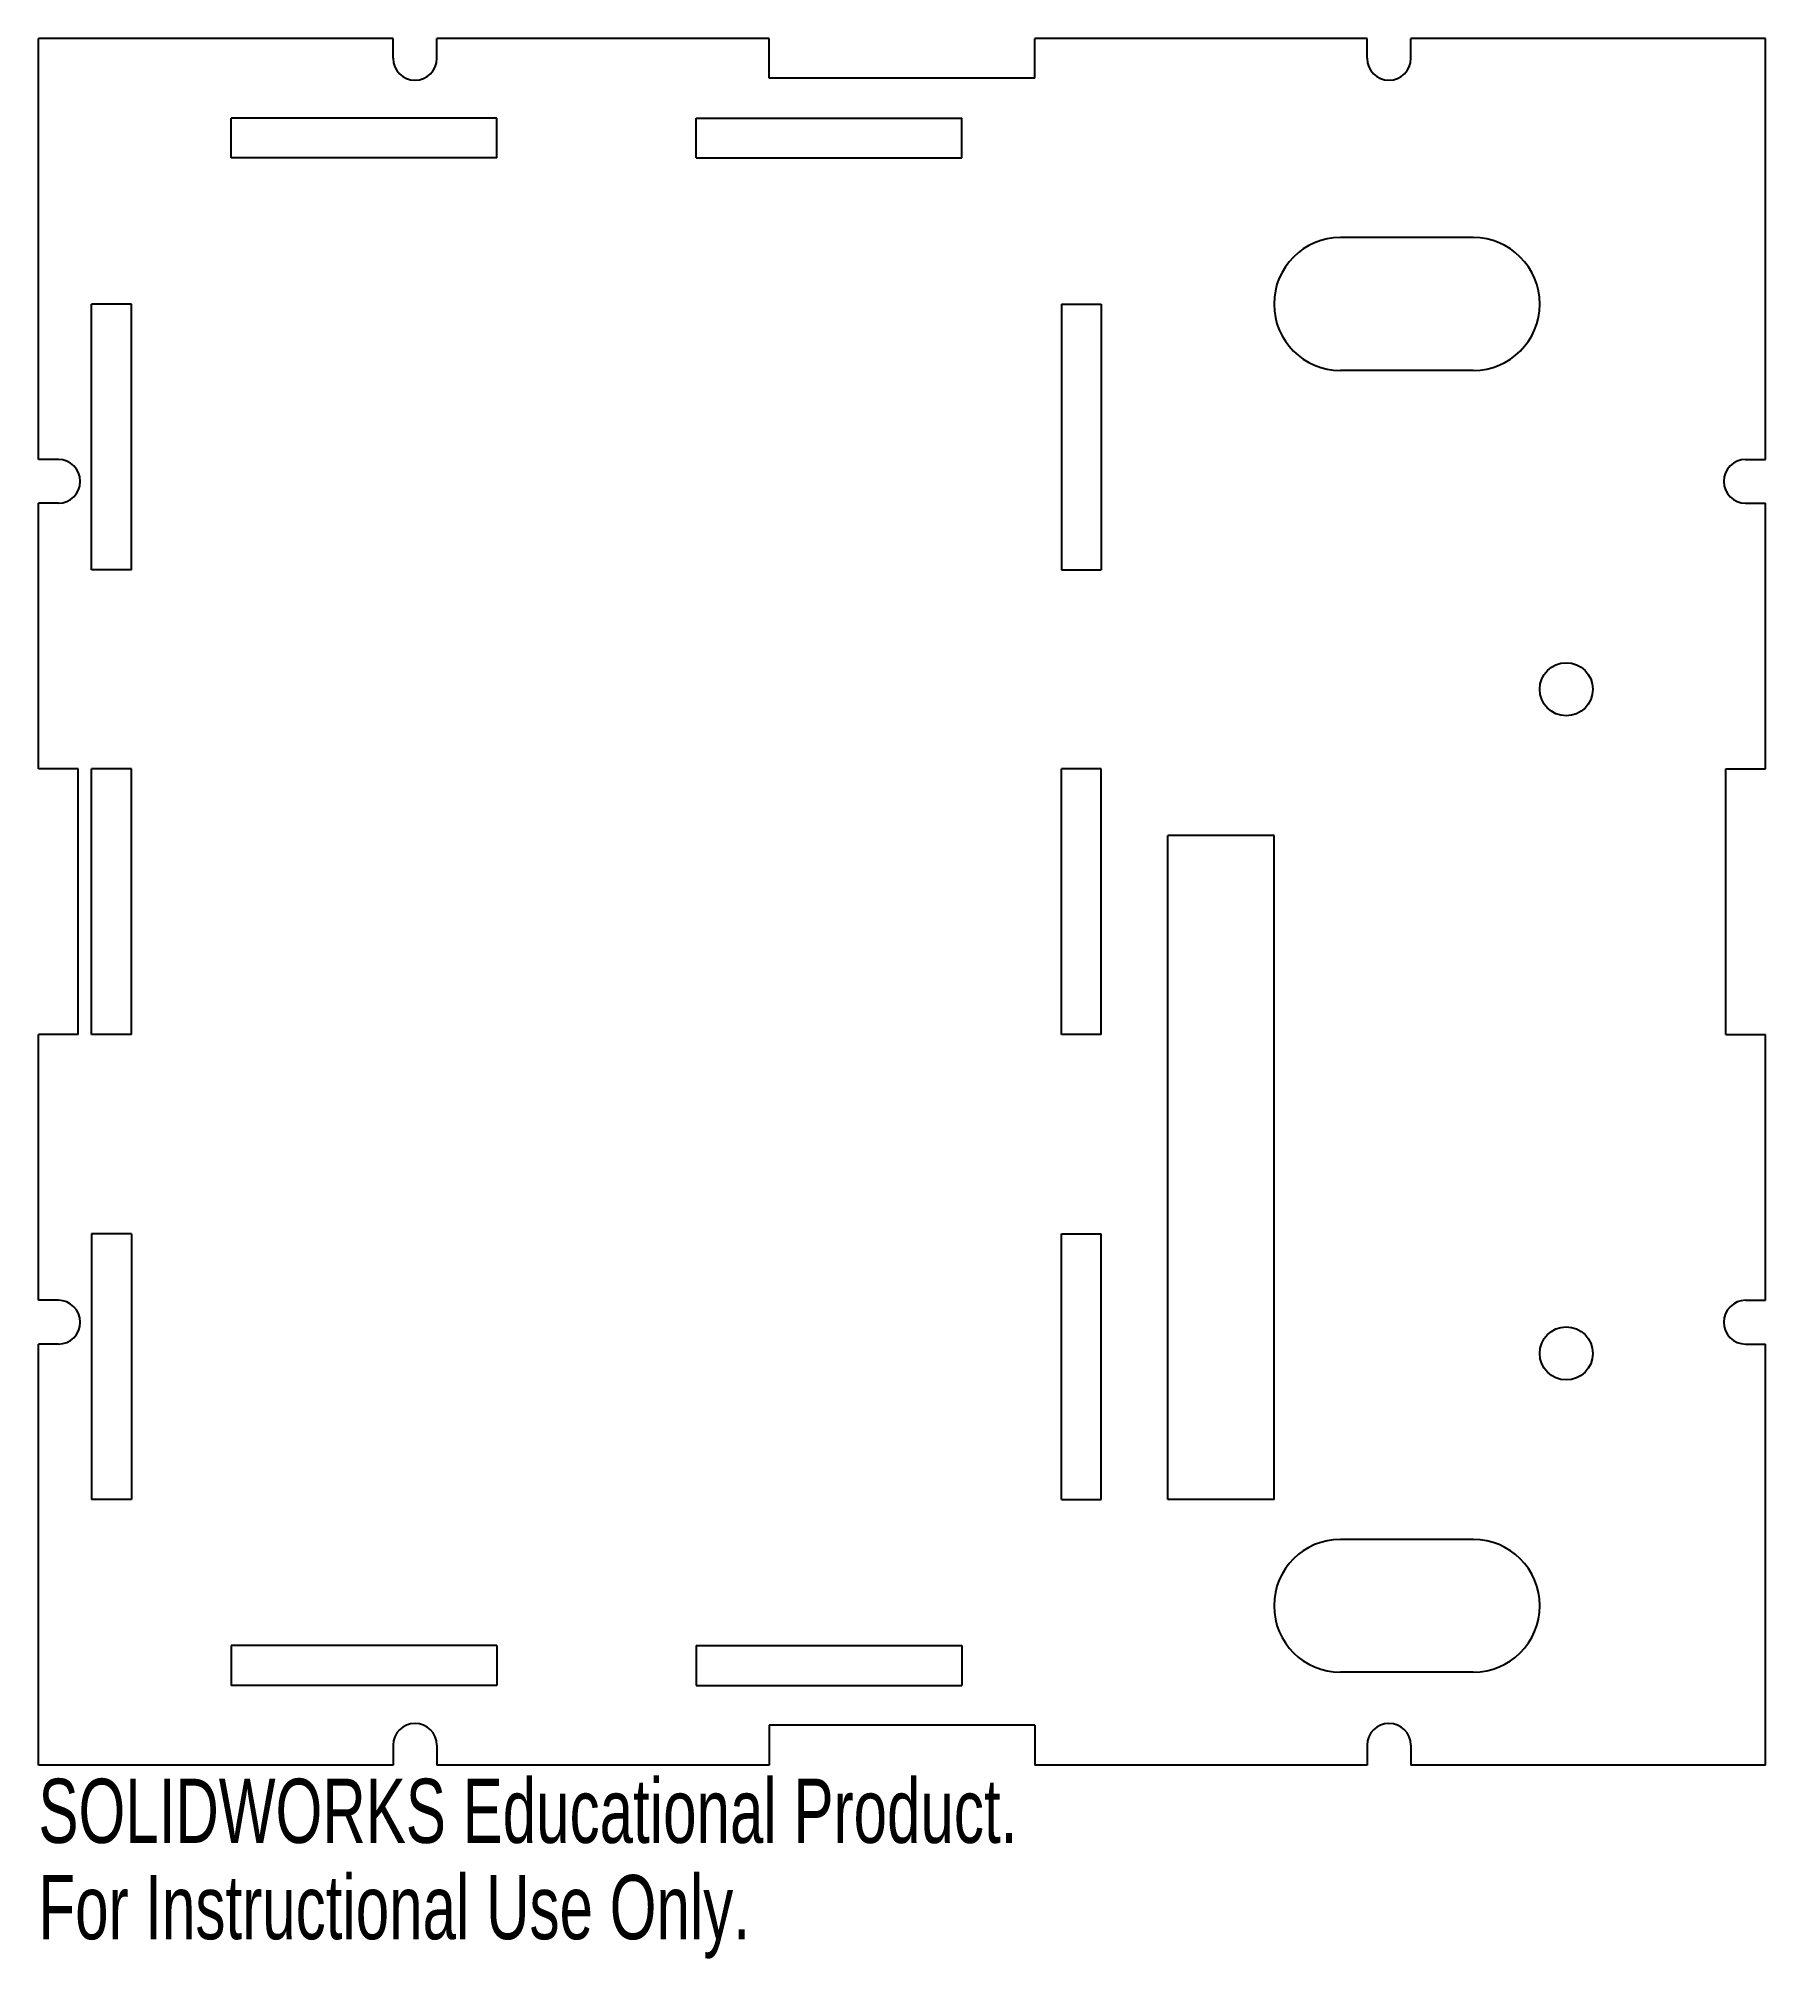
# Model space of a CAD drawing. Header units: millimetres. Extents: x -65 to 65, y -80 to 65.
import ezdxf

# ---------------------------------------------------------------- set-up
doc = ezdxf.new("R2010")
doc.units = ezdxf.units.MM
doc.styles.add('SLDTEXTSTYLE0', font='TXT', dxfattribs={"width": 0.7})

msp = doc.modelspace()

# ---------------------------------------------------------------- linework, layer by layer
at = {"color": 7, "linetype": 'Continuous', "lineweight": 25}
for p, q in [((-65, 33.3), (-65, 65)), ((-38.3, 65), (-65, 65)), ((-38.3, 63.5), (-38.3, 65)), ((-35, 63.5), (-35, 65)), ((-10, 65), (-35, 65)), ((-10, 62), (-10, 65)), ((10, 62), (10, 65)), ((35, 65), (10, 65)), ((35, 63.5), (35, 65)), ((38.3, 63.5), (38.3, 65)), ((65, 65), (38.3, 65)), ((65, 33.3), (65, 65)), ((10, 62), (-10, 62)), ((-30.5, 59), (-50.5, 59)), ((-50.5, 56), (-50.5, 59)), ((-30.5, 56), (-30.5, 59)), ((-15.5, 59), (4.5, 59)), ((-15.5, 56), (-15.5, 59)), ((4.5, 56), (4.5, 59)), ((-30.5, 56), (-50.5, 56)), ((-15.5, 56), (4.5, 56)), ((43, 50), (33, 50)), ((-58, 45), (-61, 45)), ((-61, 25), (-61, 45)), ((-58, 25), (-58, 45)), ((12, 45), (12, 25)), ((12, 45), (15, 45)), ((15, 45), (15, 25)), ((43, 40), (33, 40)), ((-63.5, 33.3), (-65, 33.3)), ((63.5, 33.3), (65, 33.3)), ((-65, 10), (-65, 30)), ((-63.5, 30), (-65, 30)), ((63.5, 30), (65, 30)), ((65, 10), (65, 30)), ((-58, 25), (-61, 25)), ((12, 25), (15, 25)), ((-62, 10), (-65, 10)), ((-62, -10), (-62, 10)), ((-58, 10), (-61, 10)), ((-61, -10), (-61, 10)), ((-58, -10), (-58, 10)), ((15, 10), (12, 10)), ((12, -10), (12, 10)), ((15, -10), (15, 10)), ((62, 10), (65, 10)), ((62, -10), (62, 10)), ((28, 5), (20, 5)), ((20, -45), (20, 5)), ((28, -45), (28, 5)), ((-65, -30), (-65, -10)), ((-62, -10), (-65, -10)), ((-58, -10), (-61, -10)), ((15, -10), (12, -10)), ((62, -10), (65, -10)), ((65, -30), (65, -10)), ((-61, -25), (-61, -45)), ((-58, -25), (-61, -25)), ((-58, -25), (-58, -45)), ((12, -25), (15, -25)), ((12, -45), (12, -25)), ((15, -45), (15, -25)), ((-63.5, -30), (-65, -30)), ((63.5, -30), (65, -30)), ((-65, -65), (-65, -33.3)), ((-63.5, -33.3), (-65, -33.3)), ((63.5, -33.3), (65, -33.3)), ((65, -65), (65, -33.3)), ((-58, -45), (-61, -45)), ((12, -45), (15, -45)), ((28, -45), (20, -45)), ((43, -48), (33, -48)), ((-50.5, -56), (-50.5, -59)), ((-30.5, -56), (-50.5, -56)), ((-30.5, -56), (-30.5, -59)), ((-15.5, -56), (4.5, -56)), ((-15.5, -56), (-15.5, -59)), ((4.5, -56), (4.5, -59)), ((-30.5, -59), (-50.5, -59)), ((-15.5, -59), (4.5, -59)), ((43, -58), (33, -58)), ((10, -62), (-10, -62)), ((-10, -62), (-10, -65)), ((10, -62), (10, -65)), ((-38.3, -63.5), (-38.3, -65)), ((-35, -63.5), (-35, -65)), ((35, -63.5), (35, -65)), ((38.3, -63.5), (38.3, -65)), ((-38.3, -65), (-65, -65)), ((-10, -65), (-35, -65)), ((35, -65), (10, -65)), ((65, -65), (38.3, -65))]:
    msp.add_line(p, q, dxfattribs=at)
for centre in [(50, 16), (50, -34)]:
    msp.add_circle(centre, 2, dxfattribs=at)
for centre, radius, start, end in [((-36.65, 63.5), 1.65, 180, 0), ((36.65, 63.5), 1.65, 180, 0), ((33, 45), 5, 90, 270), ((43, 45), 5, 270, 90), ((-63.5, 31.65), 1.65, 270, 90), ((63.5, 31.65), 1.65, 90, 270), ((-63.5, -31.65), 1.65, 270, 90), ((63.5, -31.65), 1.65, 90, 270), ((33, -53), 5, 90, 270), ((43, -53), 5, 270, 90), ((-36.65, -63.5), 1.65, 0, 180), ((36.65, -63.5), 1.65, 0, 180)]:
    msp.add_arc(centre, radius, start, end, dxfattribs=at)

# ---------------------------------------------------------------- texts
at = {"color": 7, "linetype": 'Continuous', "char_height": 4.8336, "attachment_point": 1, "style": 'SLDTEXTSTYLE0'}
for s, insert in [('SOLIDWORKS Educational Product.', (-65, -66.02)), ('For Instructional Use Only.', (-65, -73.27))]:
    msp.add_mtext(s, dxfattribs=dict(at, insert=insert))

doc.saveas('drawing.dxf')
